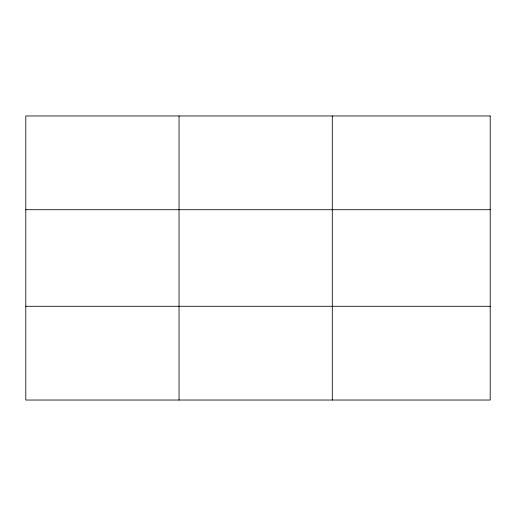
<?xml version="1.0" encoding="UTF-8"?>
<svg xmlns="http://www.w3.org/2000/svg" width="516" height="516" viewBox="0 0 516 516"><rect width="100%" height="100%" fill="white"/><g stroke="black" fill="none" stroke-linecap="round" stroke-linejoin="round"><path stroke-width="0.77" d="M179.052 400.035L179.052 115.965M332.304 400.035L332.304 115.965M25.8 209.709L490.2 209.709M25.8 306.291L490.2 306.291M490.2 115.965L490.2 400.035L25.8 400.035L25.8 115.965L490.2 115.965"/></g></svg>
